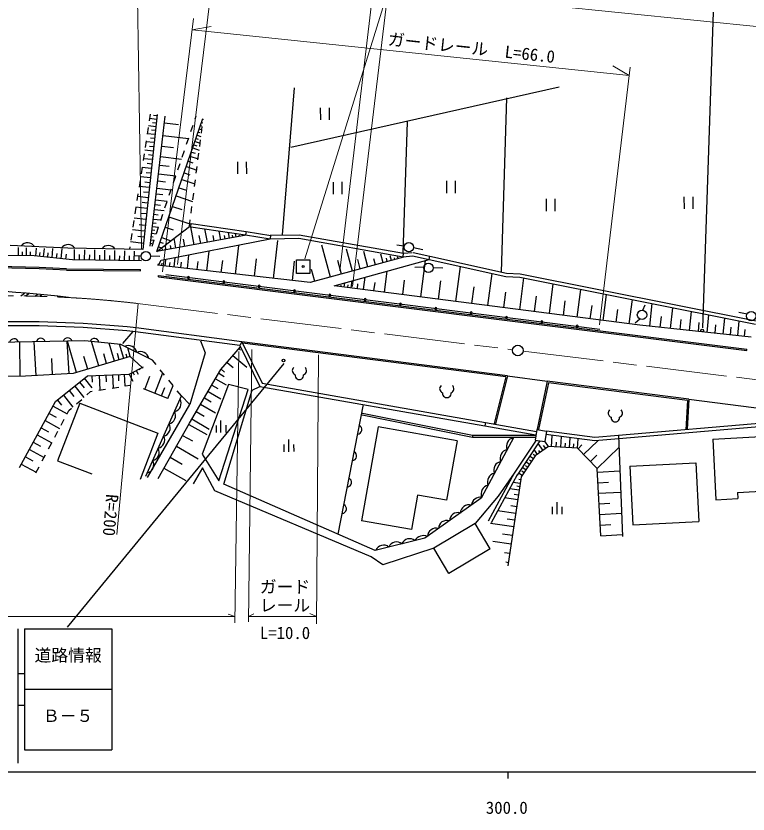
# Model space of a CAD drawing. Units: millimetres, scale not verified. Extents: x 40000 to 680000, y 20000 to 380000.
# Drawn here: x 294804 to 403743, y 198715 to 317508 of the extents above; entities that cross this region are included whole.
import ezdxf
from ezdxf.enums import TextEntityAlignment as Align

# ---------------------------------------------------------------- set-up
doc = ezdxf.new("R2010")
doc.units = ezdxf.units.MM
doc.header["$LTSCALE"] = 1000
doc.linetypes.add('CHAIN', pattern=[18.5, 12, -1.5, 3.5, -1.5])
for name, color, linetype, lineweight in [('M-BGD', 7, 'Continuous', 25), ('M-BMK', 2, 'CHAIN', 13), ('M-BMK-SRVR', 3, 'Continuous', 25), ('M-STR-HTXT', 7, 'Continuous', 13), ('M-STR-STRC', 7, 'Continuous', 25), ('M-TTL-BAND', 7, 'Continuous', 25)]:
    doc.layers.add(name, color=color, linetype=linetype, lineweight=lineweight)
doc.styles.add('ＭＳ ゴシック', font='')
doc.styles.get('ＭＳ ゴシック').set_extended_font_data('MS Gothic')

msp = doc.modelspace()

# ---------------------------------------------------------------- linework, layer by layer
at = {"layer": 'M-BGD'}
for p, q in [((334459, 284953), (336273, 306806)), ((335721, 297970), (375639, 306963)), ((367040, 279352), (367829, 305307)), ((340090, 303834), (340100, 302034)), ((341450, 302041), (341440, 303841)), ((315804, 302856), (313664, 282730)), ((314779, 302896), (314627, 301907)), ((315725, 302113), (314676, 302225)), ((314779, 283252), (317027, 302580)), ((315781, 302638), (315268, 302692)), ((315765, 282424), (322628, 302225)), ((321472, 302195), (321602, 302580)), ((322593, 302124), (322627, 302112)), ((322654, 302041), (322667, 302146)), ((352446, 282271), (353077, 301757)), ((314476, 300919), (314325, 299930)), ((315608, 301014), (314509, 301130)), ((315667, 301563), (315129, 301620)), ((316911, 301583), (319005, 301339)), ((320830, 300301), (321151, 301248)), ((322102, 300707), (322466, 300581)), ((322266, 301179), (322399, 301133)), ((322399, 300057), (322527, 301049)), ((322429, 301652), (322597, 301594)), ((315486, 299861), (314333, 299984)), ((315547, 300437), (314984, 300497)), ((316691, 299691), (320475, 299251)), ((321774, 299762), (322336, 299567)), ((321938, 300235), (322170, 300154)), ((314174, 298942), (314023, 297953)), ((315357, 298653), (314149, 298782)), ((315421, 299257), (314831, 299320)), ((320188, 298406), (320509, 299354)), ((321280, 298337), (321710, 298188)), ((321447, 298817), (322206, 298554)), ((321611, 299290), (321941, 299175)), ((322145, 298074), (322272, 299065)), ((315223, 297387), (313957, 297522)), ((315290, 298020), (314671, 298086)), ((316510, 298133), (318235, 297932)), ((319547, 296512), (319868, 297459)), ((320904, 297251), (321447, 297062)), ((321114, 297857), (322074, 297525)), ((321890, 296090), (322017, 297082)), ((313871, 296965), (313720, 295976)), ((315088, 296121), (313764, 296262)), ((315155, 296754), (314508, 296823)), ((316328, 296574), (319445, 296212)), ((320428, 295877), (321114, 295639)), ((320693, 296644), (321907, 296223)), ((329143, 293995), (329134, 295795)), ((313569, 294988), (313418, 293999)), ((314947, 294797), (313562, 294944)), ((315018, 295459), (314340, 295531)), ((316179, 295291), (317600, 295125)), ((318905, 294618), (319226, 295565)), ((320162, 295110), (321696, 294578)), ((321635, 294106), (321762, 295098)), ((327784, 295787), (327793, 293987)), ((314800, 293412), (313352, 293566)), ((314874, 294105), (314165, 294180)), ((316030, 294007), (318597, 293708)), ((318263, 292724), (318584, 293671)), ((319826, 294140), (320694, 293839)), ((313267, 293011), (313116, 292022)), ((314723, 292688), (313982, 292767)), ((315907, 292950), (317077, 292814)), ((319490, 293171), (321429, 292499)), ((321380, 292122), (321508, 293114)), ((341984, 292790), (341993, 290990)), ((343343, 290997), (343334, 292797)), ((358866, 292947), (358875, 291147)), ((360225, 291155), (360216, 292955)), ((314646, 291964), (313131, 292125)), ((314566, 291207), (313791, 291289)), ((315784, 291892), (317898, 291646)), ((317622, 290829), (317942, 291777)), ((319065, 291945), (320162, 291565)), ((321126, 290139), (321253, 291131)), ((312964, 291034), (312813, 290045)), ((314485, 290449), (312901, 290618)), ((315581, 290150), (317323, 289948)), ((315682, 291021), (316646, 290909)), ((316980, 288935), (317301, 289882)), ((318640, 290719), (321091, 289870)), ((373697, 290265), (373707, 288465)), ((375056, 288472), (375047, 290272)), ((394208, 290581), (394218, 288781)), ((395568, 288788), (395558, 290588)), ((312662, 289057), (312511, 288068)), ((314317, 288865), (312660, 289041)), ((314401, 289657), (313590, 289743)), ((315414, 288716), (316849, 288549)), ((315498, 289433), (316292, 289341)), ((318103, 289170), (319490, 288689)), ((320871, 288155), (320998, 289147)), ((314228, 288037), (313381, 288127)), ((315331, 287998), (315971, 287924)), ((316338, 287041), (316659, 287988)), ((317566, 287621), (320665, 286547)), ((312360, 287080), (312208, 286091)), ((314140, 287208), (312407, 287392)), ((314048, 286342), (313162, 286436)), ((315182, 286717), (315685, 286658)), ((315247, 287281), (316375, 287150)), ((320616, 286171), (320744, 287163)), ((320803, 286143), (320877, 286637)), ((320877, 286637), (329044, 285406)), ((312057, 285103), (311906, 284114)), ((313956, 285475), (312144, 285668)), ((315000, 285160), (315674, 285081)), ((315058, 285656), (315448, 285611)), ((315116, 286153), (316002, 286050)), ((315696, 285147), (316017, 286094)), ((315765, 282424), (320616, 286171)), ((317029, 286071), (318222, 285658)), ((321303, 283454), (320803, 286143)), ((320803, 286143), (328978, 284910)), ((323295, 283825), (322925, 285817)), ((325288, 284195), (325047, 285491)), ((326584, 284436), (326427, 285280)), ((327567, 284619), (327474, 285119)), ((329044, 285406), (328978, 284910)), ((329044, 285406), (332721, 284851)), ((313860, 284569), (312933, 284667)), ((314885, 284166), (315346, 284113)), ((314943, 284663), (315226, 284630)), ((315055, 283252), (315376, 284200)), ((329063, 284897), (315765, 282424)), ((316402, 281149), (332647, 284357)), ((316492, 284522), (317865, 284046)), ((318614, 282954), (318342, 284415)), ((319958, 283204), (319758, 284279)), ((322299, 283639), (322081, 284810)), ((324291, 284010), (324139, 284832)), ((325936, 284316), (325836, 284851)), ((327076, 284528), (327013, 284863)), ((328059, 284710), (328028, 284874)), ((328550, 284802), (328521, 284958)), ((328978, 284910), (332647, 284357)), ((332638, 284857), (336946, 284937)), ((332680, 284858), (332647, 284357)), ((332647, 284357), (336907, 284436)), ((333126, 278450), (333772, 284081)), ((336907, 284436), (352448, 281675)), ((336946, 284937), (352470, 282179)), ((302541, 282966), (293942, 283361)), ((295157, 281801), (295166, 283030)), ((296358, 281792), (296367, 282993)), ((297737, 281763), (297852, 282947)), ((298921, 281648), (299043, 282909)), ((300182, 281525), (300313, 282870)), ((301526, 281395), (301666, 282827)), ((313664, 282730), (302541, 282966)), ((303493, 281225), (303522, 282769)), ((311755, 283126), (311702, 282779)), ((313763, 283663), (311868, 283864)), ((314827, 283670), (315005, 283649)), ((316016, 283149), (316490, 282985)), ((316254, 283836), (316716, 283676)), ((316661, 282591), (316619, 282821)), ((317153, 282682), (317021, 283394)), ((317884, 282818), (317782, 283361)), ((327496, 279095), (327985, 283360)), ((341627, 278652), (340336, 283383)), ((344902, 279545), (344008, 282820)), ((352524, 283247), (351499, 283405)), ((353944, 283050), (355364, 282735)), ((295758, 281796), (295762, 282404)), ((296945, 281787), (296949, 282381)), ((298329, 281706), (298388, 282317)), ((299551, 281587), (299615, 282238)), ((300854, 281460), (300922, 282154)), ((302243, 281325), (302315, 282065)), ((304254, 281211), (304269, 281978)), ((305016, 281196), (305046, 282720)), ((305769, 281182), (305783, 281939)), ((306521, 281167), (306550, 282672)), ((307264, 281153), (307279, 281901)), ((308007, 281139), (308036, 282625)), ((308751, 281125), (308765, 281863)), ((309494, 281111), (309522, 282578)), ((310227, 281096), (310241, 281826)), ((310961, 281082), (310989, 282531)), ((311685, 281069), (311699, 281788)), ((313435, 281749), (312331, 281788)), ((312410, 281055), (312437, 282485)), ((313125, 281041), (313139, 281752)), ((314894, 281788), (316196, 281749)), ((315852, 282677), (315935, 282648)), ((316170, 282499), (316131, 282707)), ((320326, 279917), (320553, 281896)), ((323232, 279584), (323564, 282489)), ((347169, 280163), (346551, 282431)), ((349436, 280782), (349093, 282041)), ((350696, 281125), (350505, 281825)), ((351660, 281388), (351587, 281659)), ((352143, 281520), (352135, 281548)), ((352448, 281675), (352470, 282179)), ((352448, 281675), (353789, 281793)), ((352470, 282179), (353745, 282291)), ((353789, 281793), (356273, 281244)), ((353897, 282281), (356398, 281729)), ((356273, 281244), (356398, 281729)), ((356398, 281729), (367777, 279214)), ((316006, 280412), (316402, 281149)), ((316006, 280412), (316026, 280592)), ((316399, 281116), (316402, 281149)), ((316502, 280355), (316546, 280735)), ((316999, 280298), (317104, 281216)), ((317673, 280221), (317738, 280787)), ((318347, 280143), (318502, 281492)), ((319337, 280030), (319432, 280862)), ((321779, 279750), (321919, 280971)), ((325364, 279339), (325569, 281132)), ((330311, 278773), (330607, 281353)), ((335942, 278127), (336274, 281023)), ((336532, 279198), (336532, 281198)), ((336532, 281198), (338532, 281198)), ((338532, 281198), (338532, 279198)), ((342180, 277351), (356273, 281244)), ((343264, 279098), (342718, 281100)), ((346035, 279854), (345657, 281240)), ((348303, 280473), (348062, 281354)), ((350066, 280953), (349932, 281443)), ((351178, 281257), (351112, 281499)), ((355070, 275685), (355771, 281105)), ((356273, 281244), (367713, 278716)), ((302307, 279668), (313351, 279550)), ((302309, 279868), (313353, 279750)), ((313351, 279550), (313353, 279750)), ((338532, 279198), (336532, 279198)), ((339261, 278007), (338786, 279748)), ((349650, 276385), (350055, 279521)), ((355483, 280092), (354142, 280052)), ((356942, 280052), (358323, 280013)), ((360270, 275013), (360942, 280213)), ((365044, 274396), (365661, 279170)), ((367777, 279214), (369823, 279136)), ((316014, 278662), (316038, 278861)), ((316014, 278662), (403541, 267736)), ((316038, 278861), (403566, 267934)), ((317126, 279012), (352271, 274594)), ((344699, 277025), (344835, 278075)), ((346514, 276791), (346748, 278605)), ((352360, 276035), (352636, 278174)), ((357670, 275349), (358021, 278065)), ((367713, 278716), (369764, 278637)), ((369764, 278637), (404870, 271616)), ((369772, 273785), (370384, 278514)), ((369823, 279136), (404968, 272107)), ((342657, 277289), (342682, 277479)), ((343153, 277225), (343179, 277424)), ((343649, 277161), (343727, 277768)), ((344174, 277093), (344227, 277507)), ((345606, 276908), (345699, 277624)), ((348082, 276588), (348242, 277826)), ((362657, 274704), (362979, 277198)), ((374196, 273213), (374768, 277637)), ((378334, 272678), (378869, 276816)), ((367408, 274090), (367706, 276398)), ((371984, 273499), (372280, 275787)), ((382205, 272178), (382705, 276049)), ((312804, 274695), (312806, 274720)), ((352271, 274594), (381696, 270887)), ((376265, 272946), (376542, 275086)), ((380270, 272428), (380528, 274431)), ((386076, 271678), (386542, 275282)), ((388064, 273702), (388458, 274491)), ((389125, 271317), (389485, 274693)), ((384141, 271928), (384382, 273797)), ((392217, 270987), (392547, 274079)), ((395050, 270684), (395353, 273517)), ((403605, 273110), (402382, 273347)), ((387630, 272400), (386960, 271769)), ((390671, 271152), (390844, 272769)), ((393634, 270836), (393792, 272317)), ((397646, 270407), (397923, 273003)), ((400023, 270154), (400277, 272531)), ((402201, 269921), (402434, 272099)), ((328414, 269018), (312683, 271094)), ((396348, 270546), (396493, 271903)), ((398834, 270281), (398967, 271524)), ((401112, 270037), (401234, 271176)), ((403199, 269815), (403310, 270858)), ((312213, 270538), (310657, 268766)), ((328136, 268449), (312605, 270499)), ((305036, 269131), (288075, 268855)), ((295454, 263876), (295388, 268974)), ((297809, 263975), (297529, 269009)), ((302705, 264247), (302436, 269089)), ((303835, 264438), (302456, 269089)), ((310400, 268619), (305036, 269131)), ((307117, 265410), (306043, 269035)), ((309479, 266110), (308687, 268782)), ((310861, 266520), (310235, 268634)), ((315134, 266252), (310400, 268619)), ((322283, 269161), (322953, 267346)), ((328414, 269018), (328136, 268449)), ((328414, 269018), (331451, 262825)), ((367957, 263954), (328414, 269018)), ((367709, 263784), (328520, 268803)), ((311820, 266804), (311436, 268101)), ((322953, 267346), (320666, 259655)), ((327976, 267985), (328241, 267758)), ((328136, 268449), (331114, 262377)), ((403541, 267736), (403566, 267934)), ((300257, 264111), (300124, 266505)), ((305476, 264924), (304908, 266839)), ((308298, 265760), (307870, 267205)), ((310170, 266315), (309893, 267251)), ((311341, 266662), (311186, 267184)), ((311820, 266804), (313588, 265199)), ((315656, 265610), (315134, 266252)), ((327099, 266966), (329138, 265211)), ((313145, 264969), (313226, 264811)), ((313588, 265199), (313640, 265100)), ((325344, 264926), (325846, 264495)), ((326222, 265946), (327130, 265164)), ((306106, 263990), (306144, 262982)), ((307210, 264032), (307294, 261823)), ((308193, 264069), (308233, 263025)), ((309176, 264106), (309251, 262140)), ((310051, 264140), (310086, 263210)), ((310926, 264173), (310993, 262423)), ((311662, 264201), (312201, 263163)), ((312182, 264470), (312385, 264077)), ((312701, 264739), (312977, 264207)), ((313968, 261923), (314729, 263868)), ((315484, 261330), (316671, 264363)), ((316918, 264059), (316287, 264835)), ((324974, 264317), (325811, 263826)), ((367709, 263784), (365988, 256863)), ((367957, 263954), (366182, 256815)), ((367957, 263954), (373874, 263126)), ((304251, 263001), (304930, 262169)), ((304957, 263577), (306110, 262165)), ((311086, 262438), (311741, 262544)), ((318180, 262508), (317549, 263283)), ((326422, 262653), (322517, 252279)), ((323950, 262569), (324824, 262056)), ((324506, 263518), (326103, 262583)), ((329341, 261903), (326422, 262653)), ((331451, 262825), (364680, 256998)), ((373874, 263126), (372375, 255986)), ((374032, 262904), (372571, 255945)), ((394937, 260444), (373874, 263126)), ((394728, 260269), (374032, 262904)), ((302701, 261735), (303402, 260876)), ((303544, 262424), (304923, 260736)), ((305340, 261102), (305904, 261597)), ((305904, 261597), (306150, 261637)), ((307137, 261797), (308124, 261958)), ((309111, 262118), (310099, 262278)), ((317421, 260572), (313792, 261992)), ((316453, 260951), (316939, 262193)), ((317421, 260572), (318179, 262509)), ((319443, 260956), (318812, 261732)), ((323393, 261619), (325293, 260505)), ((325002, 248334), (329341, 261903)), ((325752, 247821), (329933, 261824)), ((329933, 261824), (331114, 262377)), ((331114, 262377), (364587, 256507)), ((300983, 260332), (301582, 259598)), ((301857, 261046), (303284, 259298)), ((303837, 259783), (304588, 260443)), ((314118, 249005), (319443, 260956)), ((319443, 260956), (320666, 259655)), ((322836, 260669), (323862, 260068)), ((394728, 260269), (394505, 255922)), ((394937, 260444), (394706, 255939)), ((394937, 260444), (416050, 257786)), ((300318, 259408), (302407, 258262)), ((304294, 259874), (300996, 251287)), ((302669, 258757), (303085, 259123)), ((304294, 259874), (315922, 255408)), ((314394, 248808), (320666, 259655)), ((322279, 259719), (324482, 258428)), ((342752, 240366), (346499, 259655)), ((299737, 258348), (300789, 257771)), ((302460, 258363), (302669, 258757)), ((321634, 258618), (322823, 257920)), ((346322, 258113), (362721, 254833)), ((346381, 258407), (362750, 255133)), ((416050, 257786), (384485, 255055)), ((299156, 257289), (301275, 256126)), ((301524, 256596), (301992, 257480)), ((320521, 256714), (323217, 255184)), ((320988, 257516), (323543, 256018)), ((325313, 255493), (325303, 257293)), ((364680, 256998), (364587, 256507)), ((364680, 256998), (372276, 255666)), ((416093, 257288), (384504, 254555)), ((298566, 256214), (299634, 255628)), ((300587, 254829), (301056, 255713)), ((315922, 255408), (313272, 248510)), ((324587, 256569), (324593, 255489)), ((326027, 256577), (326033, 255497)), ((348706, 256330), (346240, 242368)), ((360443, 254257), (348706, 256330)), ((364587, 256507), (372190, 255173)), ((372336, 255974), (372062, 254389)), ((372336, 255974), (373755, 255729)), ((373755, 255729), (373481, 254144)), ((380944, 254749), (373747, 255683)), ((297977, 255139), (300127, 253960)), ((319596, 255083), (321062, 254251)), ((335410, 252653), (335401, 254453)), ((360443, 254257), (358881, 245415)), ((362750, 255133), (362721, 254833)), ((362721, 254833), (372178, 254833)), ((362750, 255133), (372178, 255133)), ((368904, 254803), (364052, 245731)), ((372237, 254364), (368963, 249434)), ((372772, 254266), (369380, 249157)), ((372062, 254389), (373481, 254144)), ((380933, 254246), (373661, 255189)), ((374492, 253387), (374592, 255069)), ((375894, 253304), (375988, 254888)), ((377191, 253227), (377279, 254720)), ((378390, 253156), (378473, 254565)), ((379278, 252245), (381372, 254284)), ((384504, 254555), (380933, 254246)), ((384485, 255055), (380944, 254749)), ((384485, 255055), (385056, 240031)), ((398483, 254536), (398946, 245493)), ((398507, 254537), (412274, 255241)), ((297388, 254064), (298470, 253470)), ((299651, 253062), (300119, 253945)), ((318671, 253453), (321931, 251604)), ((334685, 253729), (334690, 252649)), ((336125, 253737), (336130, 252657)), ((373236, 252834), (372505, 253864)), ((373644, 253123), (373329, 253567)), ((374051, 253413), (373491, 254202)), ((375193, 253345), (375236, 254075)), ((376542, 253265), (376582, 253940)), ((377790, 253192), (377827, 253816)), ((378447, 253097), (379013, 253648)), ((381309, 250158), (384551, 253315)), ((296200, 251899), (297298, 251296)), ((296798, 252989), (298979, 251793)), ((298714, 251295), (299183, 252178)), ((322517, 252279), (325002, 248334)), ((371801, 251597), (371247, 251969)), ((372079, 252012), (371764, 252224)), ((372421, 252255), (371912, 252971)), ((372828, 252544), (372611, 252850)), ((380293, 251202), (381241, 252125)), ((295602, 250808), (297814, 249595)), ((300996, 251287), (306076, 249336)), ((317746, 251823), (319561, 250793)), ((371243, 250767), (370693, 251136)), ((371522, 251182), (371205, 251395)), ((386142, 250472), (395962, 250974)), ((395962, 250974), (396408, 242262)), ((297778, 249527), (298246, 250411)), ((316821, 250193), (320084, 248342)), ((322557, 250267), (321176, 247861)), ((324410, 246835), (322557, 250267)), ((370129, 249106), (369587, 249470)), ((370408, 249521), (370085, 249737)), ((370686, 249936), (370140, 250303)), ((370965, 250352), (370645, 250566)), ((381842, 240140), (381309, 250158)), ((381339, 249602), (384685, 249780)), ((386142, 250472), (386588, 241759)), ((368963, 249434), (365058, 242294)), ((369402, 249194), (365497, 242054)), ((368963, 249434), (366577, 246046)), ((369989, 248896), (368016, 235643)), ((369923, 248457), (369615, 248502)), ((348235, 237960), (325752, 247821)), ((369694, 246917), (368272, 247128)), ((368812, 248116), (369849, 247962)), ((369772, 247439), (369322, 247506)), ((381422, 248032), (382989, 248115)), ((402161, 246576), (412690, 247115)), ((347643, 237014), (324410, 246835)), ((354545, 246180), (353641, 241060)), ((358881, 245415), (354545, 246180)), ((366577, 246046), (363127, 241966)), ((369586, 246192), (368962, 246285)), ((381506, 246462), (384805, 246637)), ((402161, 246576), (402208, 245660)), ((364052, 245731), (355650, 239775)), ((369478, 245467), (367522, 245758)), ((375328, 243344), (375319, 245144)), ((381589, 244885), (383163, 244968)), ((398946, 245493), (402208, 245660)), ((369179, 243456), (366483, 243857)), ((369329, 244462), (368463, 244590)), ((374602, 244420), (374608, 243340)), ((376042, 244428), (376048, 243348)), ((353641, 241060), (346240, 242368)), ((369029, 242451), (367884, 242621)), ((381673, 243307), (384925, 243480)), ((363127, 241966), (356977, 238297)), ((365373, 238201), (363127, 241966)), ((368880, 241445), (365443, 241957)), ((381757, 241724), (383338, 241808)), ((386588, 241759), (396408, 242262)), ((368688, 240159), (367223, 240377)), ((381842, 240140), (385009, 240308)), ((355650, 239775), (348235, 237960)), ((368497, 238873), (365751, 239282)), ((356977, 238297), (349379, 235830)), ((359223, 234532), (356977, 238297)), ((365373, 238201), (359223, 234532)), ((368293, 237500), (367503, 237617)), ((349379, 235830), (347643, 237014)), ((368088, 236127), (367677, 236188))]:
    msp.add_line(p, q, dxfattribs=at)
for points in [[(313506, 281034), (303211, 281231), (297531, 281783), (281714, 281901), (261755, 280876)], [(352475, 281611), (338591, 277824), (315871, 280427)], [(404197, 269708), (387660, 271473), (342180, 277351)], [(315957, 248669), (320611, 256874), (325305, 264881), (328224, 268273)], [(311820, 266804), (303300, 264280), (296200, 263885), (271587, 263570)], [(295332, 250316), (300697, 260098), (305430, 263964), (311662, 264201), (313792, 265305)], [(374051, 253413), (372079, 252012), (369989, 248896)], [(381309, 250158), (378390, 253156), (374051, 253413)]]:
    msp.add_lwpolyline(points, dxfattribs=at)
for centre, radius in [((353267, 283085), 700), ((314138, 281744), 700), ((356185, 280008), 700), ((337532, 280198), 150), ((387965, 273002), 700), ((404229, 272829), 700), ((396932, 270679), 200), ((334617, 266215), 200)]:
    msp.add_circle(centre, radius, dxfattribs=at)
for centre, radius, start, end in [((296543, 282491), 1250, 34.24349, 140.5037), ((302546, 282197), 1269, 36.08071, 140.11679), ((308554, 282088), 1250, 35.65102, 141.91123), ((287136, -11291), 291554, 87.01521, 93.40249), ((287136, -11291), 291354, 87.01521, 93.40249), ((320489, 278589), 150, 0, 180), ((320489, 278589), 150, 180, 0), ((325748, 277928), 150, 0, 180), ((325748, 277928), 150, 180, 0), ((331006, 277267), 150, 0, 180), ((331006, 277267), 150, 180, 0), ((336265, 276606), 150, 0, 180), ((336265, 276606), 150, 180, 0), ((341523, 275945), 150, 0, 180), ((341523, 275945), 150, 180, 0), ((346782, 275284), 150, 0, 180), ((346782, 275284), 150, 180, 0), ((352041, 274623), 150, 0, 180), ((352041, 274623), 150, 180, 0), ((357299, 273961), 150, 0, 180), ((357299, 273961), 150, 180, 0), ((362558, 273298), 150, 0, 180), ((362558, 273298), 150, 180, 0), ((367816, 272636), 150, 0, 180), ((367816, 272636), 150, 180, 0), ((373074, 271973), 150, 0, 180), ((294909, 95528), 176463, 84.21919, 97.8807), ((294909, 95528), 175863, 84.21919, 97.8807), ((373074, 271973), 150, 180, 0), ((378333, 271310), 150, 0, 180), ((378333, 271310), 150, 180, 0), ((294507, 268765), 694, 17.19284, 164.67243), ((298506, 268831), 694, 17.19284, 164.67243), ((302506, 268896), 694, 17.19284, 164.67243), ((306477, 268798), 694, 10.79999, 158.27958), ((311537, 267212), 1250, 10.30485, 116.56505), ((313326, 266317), 1250, 10.30485, 116.56505), ((336558, 264703), 636, 131.72369, 251.44667), ((337405, 264708), 636, 289.16181, 48.88479), ((336985, 264017), 635, 172.4444, 8.16408), ((358489, 262021), 636, 131.72369, 251.44667), ((358916, 261335), 635, 172.4444, 8.16408), ((359336, 262026), 636, 289.16181, 48.88479), ((318130, 259853), 1250, 282.8548, 29.115), ((317316, 258026), 1250, 282.8548, 29.115), ((383575, 258392), 636, 131.72369, 251.44667), ((384003, 257706), 635, 172.4444, 8.16408), ((384423, 258397), 636, 289.16181, 48.88479), ((316502, 256199), 1250, 282.8548, 29.115), ((345579, 255938), 694, 275.26607, 62.74566), ((315688, 254372), 1250, 282.8548, 29.115), ((369041, 253470), 1250, 98.7328, 204.99301), ((314874, 252545), 1250, 282.8548, 29.115), ((344816, 252011), 694, 275.26607, 62.74566), ((368098, 251706), 1250, 98.7328, 204.99301), ((314060, 250719), 1250, 282.8548, 29.115), ((367155, 249943), 1250, 98.7328, 204.99301), ((344053, 248084), 694, 275.26607, 62.74566), ((366212, 248179), 1250, 98.7328, 204.99301), ((365269, 246416), 1250, 98.7328, 204.99301), ((343291, 244158), 694, 275.26607, 62.74566), ((362183, 243487), 1250, 72.2035, 178.4637), ((363977, 244469), 1427, 83.61459, 171.63581), ((360552, 242330), 1250, 72.2035, 178.4637), ((358920, 241173), 1250, 72.2035, 178.4637), ((357289, 240017), 1250, 72.2035, 178.4637), ((355470, 238661), 1501, 67.71342, 149.96602), ((351435, 237971), 1250, 50.61895, 156.87915), ((353377, 238446), 1250, 50.61895, 156.87915), ((349492, 237496), 1250, 50.61895, 156.87915)]:
    msp.add_arc(centre, radius, start, end, dxfattribs=at)
at = {"layer": 'M-BMK'}
for p, q in [((312907, 274708), (368697, 267814)), ((370285, 267619), (416863, 261908))]:
    msp.add_line(p, q, dxfattribs=at)
msp.add_arc((293542, 110605), 165241, 83.26974, 97.85413, dxfattribs=at)
at = {"layer": 'M-BMK-SRVR'}
msp.add_circle((369491, 267716), 800, dxfattribs=at)
at = {"layer": 'M-STR-HTXT'}
for p, q in [((313474, 282821), (312686, 332048)), ((318839, 280533), (324361, 325342)), ((342979, 279587), (348186, 323133)), ((344872, 277220), (350394, 323291)), ((409704, 315468), (350183, 321526)), ((316630, 279429), (321206, 317138)), ((321001, 315449), (323848, 315915)), ((321001, 315449), (386061, 308629)), ((386061, 308629), (383646, 310077)), ((381635, 271540), (386210, 309880)), ((312966, 274701), (309806, 240339)), ((327990, 267556), (327359, 227165)), ((329883, 267872), (329410, 227323)), ((339823, 267083), (339508, 227007)), ((111547, 228111), (327374, 228111)), ((327374, 228111), (326373, 228466)), ((329419, 228111), (330199, 228506)), ((329419, 228111), (339516, 228111)), ((339516, 228111), (338522, 228545))]:
    msp.add_line(p, q, dxfattribs=at)
msp.add_lwpolyline([(379372, 327153), (351909, 326907), (337808, 281341)], dxfattribs=at)
at = {"layer": 'M-STR-STRC'}
for p, q in [((397018, 271067), (398596, 318084)), ((295509, 275835), (296053, 276261)), ((296225, 275825), (296710, 276205)), ((297647, 275795), (298017, 276086)), ((298352, 275776), (298667, 276023)), ((334656, 265781), (302440, 226534)), ((295062, 226278), (295062, 206278)), ((296062, 226278), (309062, 226278)), ((296062, 226278), (296062, 208278)), ((309062, 226278), (309062, 208278)), ((295062, 219653), (296062, 219653)), ((296062, 217278), (309062, 217278)), ((295062, 214903), (296062, 214903)), ((296062, 208278), (309062, 208278))]:
    msp.add_line(p, q, dxfattribs=at)
msp.add_arc((280375, 89451), 187466, 83.19039, 98.56687, dxfattribs=at)
at = {"layer": 'M-TTL-BAND'}
for p, q in [((40000, 205000), (579000, 205000)), ((368000, 205000), (368000, 204000))]:
    msp.add_line(p, q, dxfattribs=at)

# ---------------------------------------------------------------- texts
at = {"layer": 'M-STR-HTXT', "style": 'ＭＳ ゴシック'}
for s, rotation, p in [('ガードレール\u3000L=66.0', 353.834, (362426, 311304)), ('R=200', 265.14, (307433, 243333)), ('ガード', 359.912, (334836, 231082)), ('レール', 359.912, (334836, 228321)), ('L=10.0', 359.912, (334836, 224219))]:
    msp.add_text(s, height=1833, rotation=rotation, dxfattribs=at).set_placement(p, align=Align.BOTTOM_CENTER)
at = {"layer": 'M-STR-STRC', "style": 'ＭＳ ゴシック'}
for s, p in [('道路情報', (302562, 220878)), ('Ｂ－５', (302562, 211878))]:
    msp.add_text(s, height=1833, dxfattribs=at).set_placement(p, align=Align.BOTTOM_CENTER)
at = {"layer": 'M-TTL-BAND', "style": 'ＭＳ ゴシック'}
msp.add_text('300.0', height=1833, dxfattribs=at).set_placement((367844, 198195), align=Align.BOTTOM_CENTER)

doc.saveas('drawing.dxf')
